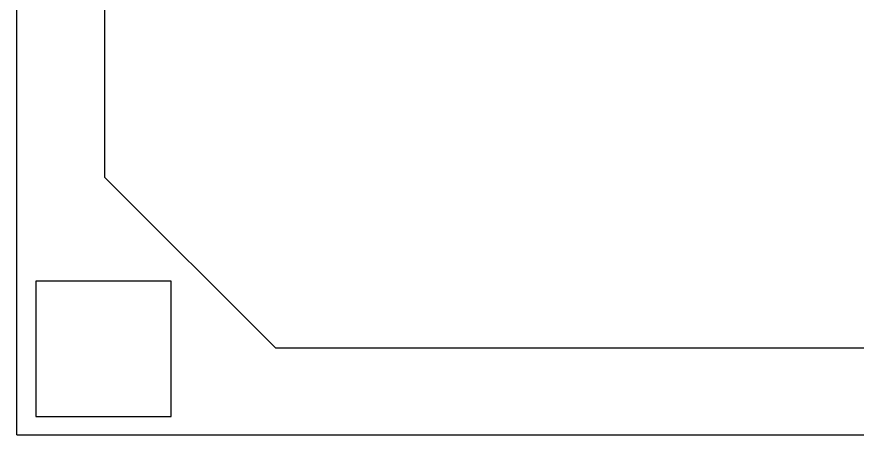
# Model space of a CAD drawing. Extents: x 50 to 150, y -150 to -50.
# Drawn here: x 49.95 to 98.95, y -150.05 to -125.62 of the extents above; entities that cross this region are included whole.
import ezdxf

# ---------------------------------------------------------------- set-up
doc = ezdxf.new("R2010")
doc.units = 0
doc.layers.add('BLACK', color=7, linetype='CONTINUOUS')

msp = doc.modelspace()

# ---------------------------------------------------------------- linework, layer by layer
at = {"layer": 'BLACK', "linetype": 'CONTINUOUS'}
for p, q in [((49.95, -150), (49.95, -50)), ((55.06, -65.0249), (55.06, -134.975)), ((55.06, -134.975), (65.0249, -144.94)), ((58.95, -141.05), (51.05, -141.05)), ((51.05, -141.05), (51.05, -148.95)), ((58.95, -148.95), (58.95, -141.05)), ((65.0249, -144.94), (134.975, -144.94)), ((51.05, -148.95), (58.95, -148.95)), ((49.9505, -150.005), (49.95, -150)), ((49.9509, -150.009), (49.9505, -150.005)), ((49.9509, -150.01), (49.9509, -150.009)), ((49.951, -150.01), (49.9509, -150.01)), ((49.9523, -150.014), (49.951, -150.01)), ((49.9536, -150.019), (49.9523, -150.014)), ((49.9537, -150.019), (49.9536, -150.019)), ((49.9538, -150.019), (49.9537, -150.019)), ((49.956, -150.023), (49.9538, -150.019)), ((49.9582, -150.027), (49.956, -150.023)), ((49.9583, -150.028), (49.9582, -150.027)), ((49.9584, -150.028), (49.9583, -150.028)), ((49.9614, -150.031), (49.9584, -150.028)), ((49.9643, -150.035), (49.9614, -150.031)), ((49.9644, -150.035), (49.9643, -150.035)), ((49.9645, -150.035), (49.9644, -150.035)), ((49.9682, -150.038), (49.9645, -150.035)), ((49.9718, -150.041), (49.9682, -150.038)), ((49.9719, -150.041), (49.9718, -150.041)), ((49.972, -150.041), (49.9719, -150.041)), ((49.9762, -150.044), (49.972, -150.041)), ((49.9803, -150.046), (49.9762, -150.044)), ((49.9805, -150.046), (49.9803, -150.046)), ((49.9806, -150.046), (49.9805, -150.046)), ((49.9851, -150.047), (49.9806, -150.046)), ((49.9896, -150.049), (49.9851, -150.047)), ((49.9898, -150.049), (49.9896, -150.049)), ((49.9899, -150.049), (49.9898, -150.049)), ((49.9947, -150.049), (49.9899, -150.049)), ((49.9993, -150.05), (49.9947, -150.049)), ((49.9996, -150.05), (49.9993, -150.05)), ((49.9997, -150.05), (49.9996, -150.05)), ((50, -150.05), (49.9997, -150.05)), ((49.9997, -150.05), (49.9997, -150.05)), ((150, -150.05), (50, -150.05))]:
    msp.add_line(p, q, dxfattribs=at)

doc.saveas('drawing.dxf')
